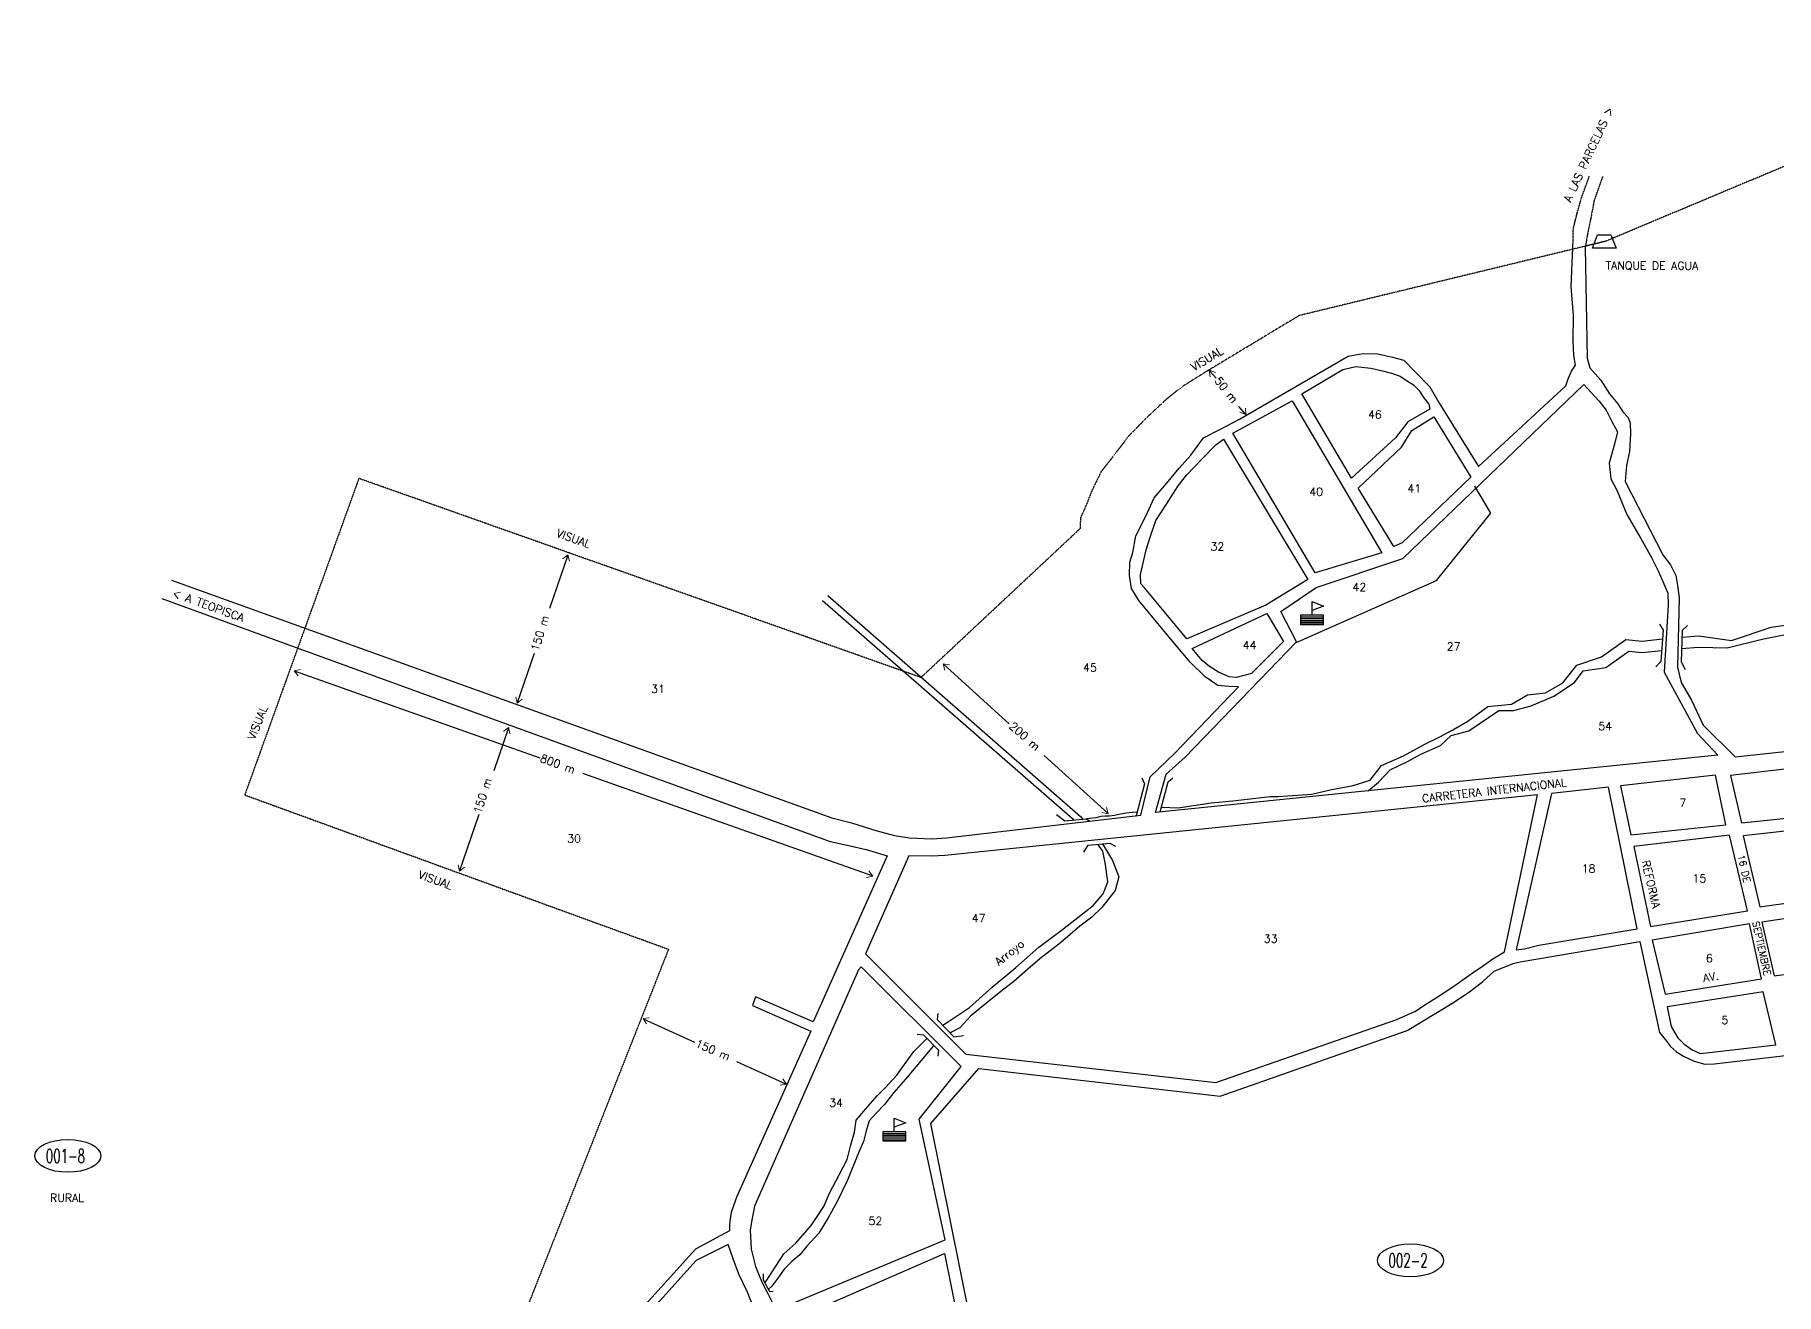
# Model space of a CAD drawing. Extents: x 558226 to 561608, y 1825319 to 1828129.
# Drawn here: x 558478 to 560001, y 1826934 to 1828035 of the extents above; entities that cross this region are included whole.
import ezdxf

# ---------------------------------------------------------------- set-up
doc = ezdxf.new("R2010")
doc.units = 0
doc.header["$MEASUREMENT"] = 0
doc.linetypes.add('HIDDEN', pattern=[0.375, 0.25, -0.125])
doc.layers.get('0').update_dxf_attribs({"linetype": 'CONTINUOUS'})
for name, color, linetype in [('4', 9, 'CONTINUOUS'), ('6', 10, 'CONTINUOUS'), ('9', 5, 'CONTINUOUS'), ('A', 3, 'CONTINUOUS'), ('C', 1, 'CONTINUOUS'), ('D', 6, 'CONTINUOUS'), ('F', 15, 'CONTINUOUS'), ('L', 14, 'CONTINUOUS')]:
    doc.layers.add(name, color=color, linetype=linetype)
doc.styles.add('ROMANS', font='ROMANS', dxfattribs={"height": 7})

# ---------------------------------------------------------------- blocks, each defined once
blk = doc.blocks.new('ELL')
blk.add_circle((0, 0), 1)
blk = doc.blocks.new('ESC')
for p, q in [((0, -2), (0, 10)), ((0, 10), (10, 6)), ((10, 6), (0, 2)), ((-10, -3.5), (10, -3.5)), ((-10, -5), (10, -5)), ((-10, -6.5), (10, -6.5)), ((-10, -8), (10, -8)), ((-10, -9.5), (10, -9.5))]:
    blk.add_line(p, q)
blk.add_lwpolyline([(-10, -2), (-10, -10), (10, -10), (10, -2)], close=True)

msp = doc.modelspace()

# ---------------------------------------------------------------- linework, layer by layer
at = {"layer": '4', "color": 9, "linetype": 'HIDDEN'}
msp.add_lwpolyline([(560282.050934, 1828035.263509), (559851.222333, 1827854.666886), (559583.527919, 1827789.784002), (559504.475763, 1827742.187243), (559481.807914, 1827728.047765), (559467.033148, 1827716.318691), (559449.285881, 1827699.68107), (559434.177665, 1827684.163154), (559421.167954, 1827667.168014), (559410.377089, 1827653.439222), (559402.116968, 1827636.56092), (559397.291672, 1827624.104774), (559392.259282, 1827612.840539), (559391.781423, 1827603.359409), (559252.727652, 1827473.269556), (558761.121841, 1827647.363779), (558661.302961, 1827370.557149), (559031.913528, 1827235.606827), (558825.462246, 1826712.782159)], dxfattribs=at)
at = {"layer": '6', "color": 10, "linetype": 'HIDDEN'}
for points in [[(559822.899524, 1827851.498332), (559823.268838, 1827866.05595), (559826.439901, 1827878.791394), (559830.097355, 1827891.98916), (559837.243786, 1827911.743691)], [(559848.865541, 1827911.448858), (559841.451845, 1827890.514451), (559838.433723, 1827874.452489), (559836.004282, 1827862.884888), (559834.375047, 1827853.89626)]]:
    msp.add_lwpolyline(points, dxfattribs=at)
at = {"layer": '6', "color": 10, "linetype": 'CONTINUOUS'}
for points in [[(558597.244505, 1827558.48733), (558711.453777, 1827517.391655)], [(558588.765257, 1827542.326581), (558705.432042, 1827499.941909)]]:
    msp.add_lwpolyline(points, dxfattribs=at)
at = {"layer": '9', "color": 5, "linetype": 'CONTINUOUS'}
for points in [[(559917.901355, 1827498.521496), (559932.623486, 1827499.682901), (559957.707791, 1827499.266218), (559988.403114, 1827506.934307), (560033.349812, 1827515.697839), (560083.77783, 1827515.697839), (560115.141566, 1827519.129757), (560161.612368, 1827533.224898), (560191.105585, 1827538.137792), (560227.388036, 1827556.22917), (560244.610341, 1827565.570856), (560252.434907, 1827569.881379), (560265.081566, 1827577.632866), (560269.796688, 1827580.250418)], [(559918.309525, 1827508.485106), (559932.91991, 1827509.637695), (559961.523256, 1827505.65755), (559996.393181, 1827517.272169), (560039.78687, 1827523.466633), (560073.690296, 1827519.910551), (560113.401168, 1827528.886788), (560142.846887, 1827532.758326), (560187.790355, 1827547.470174), (560232.193667, 1827564.504948), (560237.617873, 1827573.022338), (560247.456672, 1827578.442493), (560255.890831, 1827578.137998), (560267.063592, 1827590.057106), (560268.274565, 1827590.113788)], [(559386.521801, 1827348.684526), (559385.349237, 1827349.815423), (559166.614193, 1827540.245624)], [(559171.240928, 1827544.874874), (559392.281571, 1827351.775537), (559394.228616, 1827349.436816)], [(559463.039313, 1827360.014473), (559477.566075, 1827359.232628), (559506.4533, 1827363.790359), (559525.458047, 1827365.309603), (559558.146215, 1827369.107705), (559564.987932, 1827369.107705), (559594.635341, 1827371.386571), (559610.599339, 1827375.18468), (559630.763266, 1827378.972178), (559645.45743, 1827383.56067), (559655.559658, 1827396.408445), (559674.845746, 1827404.667728), (559693.508854, 1827414.917232), (559706.383281, 1827421.521597), (559717.786127, 1827427.598565), (559730.867226, 1827434.951771), (559748.321916, 1827447.780474), (559769.150875, 1827449.971355), (559783.162465, 1827457.983431), (559798.749923, 1827459.830325), (559814.097585, 1827468.593858), (559826.156454, 1827483.930041), (559847.778618, 1827491.406778), (559869.063941, 1827506.599208), (559883.507559, 1827505.079964), (559901.175188, 1827507.041567)], [(559643.703968, 1827374.213321), (559652.804506, 1827381.725275), (559663.166134, 1827392.603031), (559678.260227, 1827399.816545), (559689.737634, 1827406.26776), (559706.989214, 1827413.844712), (559716.530341, 1827422.58532), (559731.785618, 1827426.692488), (559757.976766, 1827444.284672), (559770.827624, 1827444.284672), (559786.401616, 1827448.607551), (559806.097915, 1827456.8082), (559824.27142, 1827468.914808), (559831.95081, 1827479.146334), (559851.566445, 1827481.946475), (559871.760858, 1827496.360266), (559883.536319, 1827495.121671), (559900.460304, 1827497.000708)], [(559441.659384, 1827355.518165), (559437.431352, 1827355.122082), (559432.034666, 1827354.499856), (559427.260672, 1827353.877624), (559422.071546, 1827352.633167), (559417.712683, 1827352.010935), (559413.976523, 1827352.010935), (559410.032779, 1827351.596116), (559405.768435, 1827350.537271), (559397.523505, 1827349.758442)], [(559271.719449, 1827169.123034), (559276.660893, 1827172.438289), (559295.01139, 1827184.788644), (559314.92335, 1827202.558006), (559335.765973, 1827219.591763), (559355.677933, 1827237.361125), (559375.274493, 1827252.053181), (559389.800046, 1827263.313915), (559403.358834, 1827273.88718), (559412.162014, 1827284.106429), (559415.99046, 1827294.689213), (559413.997745, 1827309.691639), (559411.683613, 1827321.37958), (559407.335977, 1827327.493532)], [(559411.603961, 1827327.910145), (559420.260662, 1827313.330055), (559425.829108, 1827298.94891), (559422.438918, 1827286.93102), (559410.912449, 1827272.271564), (559402.151388, 1827263.712566), (559391.510948, 1827255.91324), (559374.766549, 1827241.386159), (559356.611112, 1827227.369536), (559346.171749, 1827218.141121), (559334.030017, 1827207.294575), (559325.317091, 1827200.633006), (559316.841345, 1827193.965421), (559296.247934, 1827177.400003), (559286.727201, 1827166.961627), (559279.272373, 1827163.116117), (559278.237993, 1827162.32778)], [(559116.071863, 1826944.077776), (559117.34573, 1826945.319283), (559132.907738, 1826969.369613), (559143.347101, 1826978.598028), (559156.795067, 1826994.158062), (559167.895314, 1827010.726981), (559172.696543, 1827022.234412), (559181.175791, 1827038.395161), (559188.159763, 1827051.745869), (559191.330826, 1827064.481312), (559194.696948, 1827075.550488), (559195.916428, 1827086.199459), (559204.476413, 1827096.187546), (559214.495571, 1827107.562603), (559221.797458, 1827114.734631), (559231.567404, 1827125.641348), (559246.327621, 1827146.152049), (559257.963507, 1827157.643211)], [(559264.071287, 1827151.53084), (559263.29968, 1827150.942771), (559239.310062, 1827122.122285), (559229.041691, 1827110.278888), (559220.706851, 1827099.810427), (559213.630108, 1827092.158024), (559207.294987, 1827085.673464), (559204.433307, 1827075.778148), (559202.562461, 1827067.519014), (559198.04053, 1827057.665816), (559188.414006, 1827033.702239), (559179.145001, 1827014.476219), (559171.674637, 1827000.663188), (559163.504772, 1826987.342566), (559152.774077, 1826975.985561), (559146.646049, 1826968.30909), (559139.854621, 1826962.5481), (559133.039126, 1826955.838395), (559127.385455, 1826948.149891), (559122.218176, 1826940.92371), (559119.19544, 1826938.050548)]]:
    msp.add_lwpolyline(points, dxfattribs=at)
at = {"layer": 'F', "color": 15, "linetype": 'CONTINUOUS'}
for p, q in [((559804.088381, 1827371.944101), (559773.322968, 1827235.072436)), ((559854.064376, 1827377.321531), (559804.088381, 1827371.944101)), ((559879.165807, 1827253.509783), (559854.064376, 1827377.321531)), ((559793.129137, 1827239.316597), (559879.165807, 1827253.509783)), ((559773.322968, 1827235.072436), (559780.468413, 1827236.077819)), ((559780.468413, 1827236.077819), (559793.129137, 1827239.316597))]:
    msp.add_line(p, q, dxfattribs=at)
for points in [[(558711.453777, 1827517.391655), (559174.857443, 1827350.646119), (559191.832017, 1827346.180856), (559213.258833, 1827339.466663), (559229.521871, 1827335.019452), (559242.524578, 1827333.028266), (559262.20439, 1827332.291675), (559275.042123, 1827333.15265), (559444.995403, 1827352.811547), (559453.208374, 1827386.541568), (559474.852789, 1827407.114955), (559530.433777, 1827465.03774), (559521.901362, 1827465.491532), (559512.189071, 1827466.212586), (559501.228201, 1827473.847924), (559488.02792, 1827486.761363), (559468.214205, 1827510.285156), (559443.113858, 1827540.588343), (559436.737604, 1827551.19268), (559435.122974, 1827562.388213), (559435.423825, 1827574.247146), (559438.006207, 1827582.488229), (559440.751048, 1827597.133136), (559449.49756, 1827614.473761), (559456.784898, 1827630.427417), (559467.545678, 1827642.970316), (559478.561687, 1827656.218734), (559488.586863, 1827667.830969), (559499.88217, 1827682.733621), (559514.554647, 1827690.430657), (559531.154638, 1827699.265451), (559626.296325, 1827754.285966), (559639.17016, 1827756.570013), (559652.214986, 1827756.239077), (559664.956446, 1827753.305193), (559674.85778, 1827750.680692), (559684.578603, 1827740.940831), (559697.766851, 1827727.553035), (559705.487956, 1827713.829273), (559740.380344, 1827657.883222), (559816.689631, 1827728.333371), (559818.743503, 1827734.45188), (559821.76414, 1827741.257857), (559825.217016, 1827746.391549), (559823.536199, 1827754.978117), (559823.143565, 1827767.566637), (559823.234806, 1827789.873465), (559821.269662, 1827815.317768), (559822.835613, 1827848.979087), (559822.899524, 1827851.498332)], [(559834.375047, 1827853.89626), (559833.520687, 1827849.182679), (559835.340979, 1827752.542658), (559837.739349, 1827744.175218), (559847.192908, 1827733.255481), (559854.956132, 1827721.191969), (559862.092058, 1827712.46701), (559866.667155, 1827705.705668), (559871.047192, 1827700.610593), (559872.818264, 1827695.581705), (559873.295136, 1827686.313686), (559872.429673, 1827670.909107), (559869.745002, 1827658.635987), (559868.678462, 1827644.660497), (559901.462825, 1827580.461328), (559908.124394, 1827571.748403), (559912.876499, 1827562.609257), (559914.31412, 1827553.791527), (559915.697588, 1827542.83919), (559914.400429, 1827482.352615), (559917.621156, 1827468.980355), (559926.717197, 1827453.323062), (559936.848705, 1827431.706217), (559964.861383, 1827403.939791), (560295.890045, 1827439.448178)], [(559580.303439, 1827503.64425), (559703.438225, 1827558.191937), (559751.210367, 1827617.02482), (559737.094958, 1827640.641384)], [(559898.542566, 1827519.979068), (559901.722965, 1827514.735315), (559899.767569, 1827487.270953), (559895.362156, 1827482.478322)], [(559922.998011, 1827518.693041), (559918.545437, 1827514.2438), (559917.432299, 1827487.071653), (559921.089765, 1827480.23889)], [(558705.432042, 1827499.941909), (559160.448728, 1827334.635795), (559173.379231, 1827329.798465), (559188.249283, 1827326.573249), (559204.767551, 1827322.831557), (559223.141129, 1827317.381478), (559158.461682, 1827172.11426), (559107.991751, 1827194.042461), (559105.42742, 1827186.512915), (559156.353658, 1827163.861143), (559091.69828, 1827019.542641), (559089.139966, 1827012.250272), (559086.830864, 1827005.426244), (559085.980937, 1826999.989186), (559085.980937, 1826999.989186), (559085.368188, 1826994.546111), (559085.235814, 1826989.32818), (559055.641648, 1826973.465767), (558828.904882, 1826722.694991)], [(559446.00959, 1827385.62783), (559448.270329, 1827380.356714), (559440.810148, 1827352.327429)], [(559461.897359, 1827355.741425), (559468.918416, 1827382.013348), (559472.837028, 1827385.477219)], [(559371.217823, 1827353.452456), (559378.601874, 1827347.911434), (559397.523505, 1827349.758442), (559400.336628, 1827347.645761)], [(559395.215989, 1827320.668074), (559398.908014, 1827326.670848), (559417.829645, 1827328.517856), (559422.90618, 1827325.747345)], [(559295.894653, 1826910.88591), (559261.347653, 1827083.352871), (559303.387904, 1827131.413927), (559514.232728, 1827107.078476), (559678.027354, 1827164.62929), (559716.83287, 1827188.089953), (559732.520249, 1827198.371887), (559744.145505, 1827207.570217), (559754.098476, 1827216.336308), (559770.644314, 1827223.036494), (559776.859095, 1827224.777481), (559881.254794, 1827242.302216), (559898.4626, 1827162.834344), (559903.761267, 1827156.529308), (559908.354415, 1827150.479501), (559913.458022, 1827145.840732), (559919.534412, 1827142.12661), (559928.919269, 1827137.853892), (559938.346245, 1827135.241425), (559946.422354, 1827135.511204), (560081.152853, 1827151.317046)], [(559267.513602, 1827179.591406), (559266.908183, 1827174.138537), (559281.438247, 1827158.991676), (559289.914117, 1827160.203425)], [(559249.351023, 1827161.415174), (559254.799797, 1827160.809299), (559268.119022, 1827147.480062), (559267.513602, 1827142.027193)], [(559134.225561, 1826909.054029), (559273.176598, 1826969.608417), (559285.404639, 1826909.016051)], [(559114.803411, 1826951.830201), (559114.803411, 1826946.525372), (559120.105435, 1826936.29463), (559123.513879, 1826936.673546)]]:
    msp.add_lwpolyline(points, dxfattribs=at)
for points in [[(559840.02451, 1827848.60115), (559844.506258, 1827860.467664), (559856.106074, 1827860.467664), (559860.587821, 1827848.60115)], [(559585.827056, 1827721.374259), (559621.726259, 1827742.53534), (559632.94586, 1827745.098684), (559646.203796, 1827743.813017), (559656.348326, 1827741.419677), (559664.127085, 1827739.323687), (559671.893811, 1827736.753339), (559677.258665, 1827733.057267), (559683.329038, 1827729.105966), (559688.195466, 1827724.473215), (559692.533385, 1827717.717889), (559696.901388, 1827712.148457), (559697.741796, 1827707.855173), (559678.478687, 1827696.951958), (559667.681805, 1827682.985987), (559629.286974, 1827647.64834)], [(559457.875255, 1827355.332772), (559467.268103, 1827388.79553), (559483.78134, 1827403.565807), (559581.033026, 1827504.337735), (559567.470194, 1827531.025587), (559598.382628, 1827552.075846), (559674.260219, 1827577.443999), (559832.385542, 1827729.596498), (559838.620889, 1827722.793037), (559845.774866, 1827714.779613), (559851.986146, 1827707.027437), (559856.957379, 1827697.170738), (559861.946663, 1827688.025574), (559859.565357, 1827678.355403), (559854.607687, 1827660.681326), (559856.162146, 1827647.114007), (559861.364541, 1827637.014112), (559870.085012, 1827615.907726), (559882.363162, 1827594.711086), (559891.67833, 1827578.336239), (559897.550142, 1827566.558043), (559901.584694, 1827557.199769), (559905.832357, 1827546.886763), (559906.291178, 1827536.907208), (559902.658334, 1827477.903875), (559931.912588, 1827424.23684), (559949.468839, 1827405.279612)], [(559525.380627, 1827686.833373), (559577.363344, 1827715.181031), (559655.874607, 1827582.419721), (559597.515636, 1827564.6764)], [(559634.993811, 1827638.722305), (559672.932336, 1827674.783521), (559682.081001, 1827689.265969), (559701.137017, 1827701.361094), (559733.498661, 1827648.564552), (559673.417296, 1827590.993268), (559666.217698, 1827587.853277)], [(559590.961387, 1827558.909393), (559554.320564, 1827536.580471), (559485.218864, 1827507.005787), (559448.371392, 1827551.372204), (559444.909985, 1827555.257318), (559444.640206, 1827563.333426), (559447.300809, 1827574.657831), (559449.694148, 1827584.802361), (559453.060271, 1827595.871536), (559458.176898, 1827610.456273), (559467.562742, 1827624.932703), (559477.696224, 1827640.814155), (559485.301477, 1827650.589131), (559498.22695, 1827664.26377), (559510.64798, 1827676.76455), (559517.178161, 1827681.582843)], [(559555.31993, 1827529.197847), (559569.891646, 1827504.857714), (559541.650863, 1827476.857069), (559528.272586, 1827473.399164), (559522.111957, 1827473.792785), (559512.964279, 1827478.059485), (559505.014528, 1827482.770458), (559498.743078, 1827488.150848), (559489.989021, 1827498.578177)], [(559960.645334, 1827387.433557), (559970.27743, 1827346.130884), (560035.000621, 1827352.795509), (560025.629771, 1827395.04088)], [(559864.536339, 1827378.479855), (559873.657976, 1827335.766143), (559956.704094, 1827344.339245), (559947.606525, 1827388.001672)], [(559791.950151, 1827370.590718), (559273.696285, 1827317.522926), (559262.530837, 1827317.09419), (559242.127455, 1827317.374474), (559204.117268, 1827231.712833), (559291.835838, 1827143.810889), (559510.501541, 1827119.039698), (559668.057318, 1827173.900811), (559684.61519, 1827181.075354), (559695.717952, 1827188.388289), (559709.228604, 1827197.064125), (559721.541328, 1827205.295689), (559733.872103, 1827214.238789), (559743.770921, 1827220.870273), (559752.952187, 1827227.282629), (559763.07615, 1827233.433738)], [(559876.00821, 1827325.501274), (559890.610553, 1827255.592753), (559975.449295, 1827269.341666), (559959.801966, 1827335.479397)], [(559971.654881, 1827334.941368), (559986.21259, 1827272.628581), (560050.284415, 1827281.683044), (560037.101642, 1827342.062299)], [(559892.207131, 1827243.685684), (559903.586232, 1827196.405408), (559987.701404, 1827209.698015), (559977.295086, 1827257.902938)], [(559988.010245, 1827259.292423), (559998.921005, 1827212.261359), (560063.935528, 1827221.054576), (560052.568461, 1827268.809209)], [(559200.264755, 1827220.181334), (559198.06396, 1827217.626522), (559107.141476, 1827010.844265), (559104.420702, 1826997.148073), (559103.291477, 1826990.056781), (559104.293358, 1826973.418173), (559107.940307, 1826958.136449), (559113.751948, 1826943.986466), (559119.191521, 1826933.880554), (559125.957894, 1826919.943681), (559273.951805, 1826981.455316), (559250.99603, 1827086.93812), (559288.001376, 1827132.990926)], [(559905.43804, 1827185.203857), (559908.799674, 1827168.030722), (559911.981784, 1827162.491375), (559914.719621, 1827158.149954), (559919.805178, 1827152.79965), (559927.268537, 1827147.626353), (559934.068497, 1827144.368538), (559942.162657, 1827145.349852), (560000.244845, 1827152.182954), (559989.316034, 1827198.502482)], [(559111.498528, 1826911.291913), (559105.437674, 1826924.973556), (559100.739722, 1826936.24731), (559093.535094, 1826951.619289), (559088.41092, 1826964.802506), (559084.223428, 1826977.487299), (559056.10047, 1826963.486212), (558834.844588, 1826717.765426), (558879.903058, 1826669.630734), (558915.894489, 1826731.84779), (558976.522416, 1826792.253184), (559018.462892, 1826827.026219), (559048.711926, 1826849.991958), (559065.074738, 1826858.832769), (559071.62297, 1826864.362597)]]:
    msp.add_lwpolyline(points, close=True, dxfattribs=at)
at = {"layer": 'L', "color": 14, "linetype": 'CONTINUOUS'}
for points in [[(559504.88101, 1827741.789191), (559510.813918, 1827734.999701)], [(559530.277574, 1827710.275621), (559536.640563, 1827703.287859)], [(558944.020724, 1827580.370929), (558927.960362, 1827533.648658)], [(558914.468362, 1827494.398182), (558899.568391, 1827451.051681)], [(558704.656824, 1827479.009751), (558919.315614, 1827402.954928)], [(559272.299762, 1827485.058309), (559329.786462, 1827432.85295)], [(558892.033372, 1827429.131053), (558879.19908, 1827391.79396)], [(559360.384474, 1827405.065998), (559416.341386, 1827354.249883)], [(558956.584733, 1827389.750269), (559210.529004, 1827299.776378)], [(558866.039695, 1827353.511115), (558849.066523, 1827304.133328)], [(559009.750695, 1827174.917815), (559054.592086, 1827154.438416)], [(559091.448443, 1827137.605843), (559134.98242, 1827117.72355)]]:
    msp.add_lwpolyline(points, dxfattribs=at)

# ---------------------------------------------------------------- block references
at = {"layer": '4', "xscale": 28.8, "yscale": 14.4, "zscale": 28.8}
for p in [(558506.535626, 1827054.978389), (559680.765895, 1826963.586153)]:
    msp.add_blockref('ELL', p, dxfattribs=at)
at = {"layer": 'A', "color": 3, "linetype": 'CONTINUOUS'}
for p in [(559594.715534, 1827529.734402), (559229.335139, 1827077.968611)]:
    msp.add_blockref('ESC', p, dxfattribs=at)

# ---------------------------------------------------------------- texts
at = {"layer": '4', "style": 'ROMANS', "width": 0.63}
for s, p in [('001-8', (558487.338917, 1827048.891614)), ('002-2', (559661.569187, 1826957.499378))]:
    msp.add_text(s, height=12, dxfattribs=at).set_placement(p)
at = {"layer": '4', "color": 9, "linetype": 'HIDDEN', "style": 'ROMANS'}
msp.add_text('RURAL', height=7, dxfattribs=at).set_placement((558491.112881, 1827014.723187))
at = {"layer": '9', "color": 5, "linetype": 'HIDDEN', "style": 'ROMANS'}
msp.add_text('Arroyo', height=7, rotation=38.319136, dxfattribs=at).set_placement((559320.787013, 1827220.953566))
at = {"layer": 'C', "color": 1, "linetype": 'CONTINUOUS', "style": 'ROMANS'}
for s, p in [('46', (559643.66156, 1827699.733888)), ('40', (559592.346287, 1827632.209633)), ('41', (559678.09414, 1827635.018243)), ('32', (559505.929559, 1827584.325043)), ('42', (559630.104398, 1827548.89778)), ('44', (559534.122302, 1827498.170548)), ('27', (559712.564892, 1827496.966256)), ('45', (559394.545941, 1827478.453009)), ('31', (559016.715849, 1827459.795799)), ('54', (559845.070628, 1827427.278548)), ('7', (559916.045241, 1827360.085265)), ('30', (558943.384634, 1827328.987948)), ('18', (559830.573725, 1827302.683445)), ('15', (559927.423354, 1827294.055841)), ('47', (559297.13791, 1827259.256726)), ('33', (559552.527688, 1827241.385811)), ('6', (559939.179553, 1827224.219524)), ('5', (559952.761964, 1827170.238076)), ('34', (559172.481362, 1827097.948558)), ('52', (559206.881883, 1826994.548723))]:
    msp.add_text(s, height=7, dxfattribs=at).set_placement(p)
at = {"layer": 'D', "color": 6, "linetype": 'HIDDEN', "style": 'ROMANS'}
for s, rotation, p in [('A LAS PARCELAS >', 65.168334, (559820.778246, 1827888.273245)), ('TANQUE DE AGUA', 359.80296, (559851.470913, 1827830.089926)), ('VISUAL', 30.891523, (559491.371067, 1827740.987205)), ('50 m', 308.654998, (559508.952851, 1827732.674554)), ('VISUAL', 340.092942, (558933.233053, 1827596.751837)), ('< A TEOPISCA', 340.092942, (558597.478777, 1827544.200588)), ('VISUAL', 68.244391, (558670.071701, 1827418.182359)), ('800 m', 340.092942, (558919.004864, 1827399.857211)), ('150 m', 72.561991, (558867.926596, 1827353.67861)), ('VISUAL', 340.092942, (558812.499558, 1827298.126814)), ('REFORMA', 282.711516, (559883.081635, 1827312.714733)), ('AV.', 9.146814, (559937.165331, 1827206.899402)), ('150 m', 336.512105, (559054.730282, 1827150.723914))]:
    msp.add_text(s, height=7, rotation=rotation, dxfattribs=at).set_placement(p)
at = {"layer": 'D', "color": 6, "linetype": 'CONTINUOUS', "style": 'ROMANS'}
for s, height, rotation, p in [('CARRETERA INTERNACIONAL', 7, 6.513145, (559691.356919, 1827363.861183)), ('16 DE', 6, 282.544615, (559967.009586, 1827317.626768)), ('SEPTIEMBRE', 6, 282.544615, (559979.730263, 1827259.361855))]:
    msp.add_text(s, height=height, rotation=rotation, dxfattribs=at).set_placement(p)
at = {"layer": 'L', "color": 14, "linetype": 'CONTINUOUS', "style": 'ROMANS'}
for rotation, p in [(308.80704, (559501.785375, 1827740.993546)), (125.289212, (559539.876454, 1827703.920525)), (250.610549, (558941.580962, 1827582.726175)), (340.261322, (558702.355643, 1827476.664437)), (317.808432, (559269.206039, 1827483.814585)), (70.333576, (558901.929798, 1827448.752525)), (249.633799, (558889.734161, 1827431.588655)), (135.75903, (559419.366245, 1827355.459865)), (71.298728, (558851.59341, 1827301.873052)), (160.06213, (559212.701588, 1827302.080632)), (335.398897, (559007.291727, 1827172.791022)), (155.539489, (559137.444116, 1827119.843786))]:
    msp.add_text('<', height=7, rotation=rotation, dxfattribs=at).set_placement(p)
at = {"layer": 'L', "color": 6, "linetype": 'CONTINUOUS', "style": 'ROMANS'}
for s, rotation, p in [('150 m', 73.085583, (558918.270432, 1827495.808398)), ('200 m', 318.634496, (559329.257772, 1827429.746672))]:
    msp.add_text(s, height=7, rotation=rotation, dxfattribs=at).set_placement(p)

doc.saveas('drawing.dxf')
